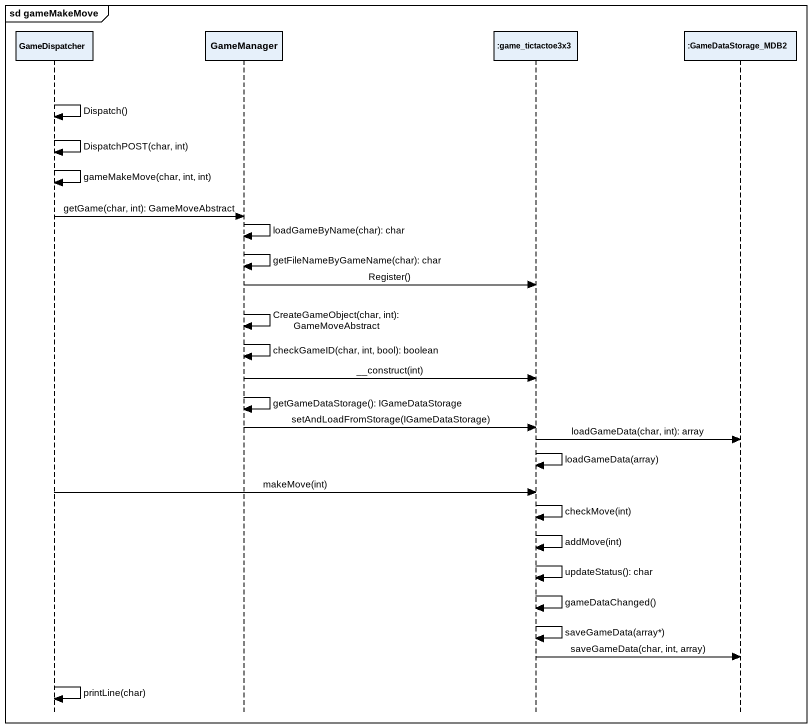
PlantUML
@startuml
mainframe sd gameMakeMove
hide footbox
participant GameDispatcher
participant GameManager
participant ":game_tictactoe3x3" as game_tictactoe3x3
participant ":GameDataStorage_MDB2" as GameDataStorage_MDB2

GameDispatcher -> GameDispatcher : Dispatch()
GameDispatcher -> GameDispatcher : DispatchPOST(char, int)
GameDispatcher -> GameDispatcher : gameMakeMove(char, int, int)
GameDispatcher -> GameManager : getGame(char, int): GameMoveAbstract
GameManager -> GameManager : loadGameByName(char): char
GameManager -> GameManager : getFileNameByGameName(char): char
GameManager -> game_tictactoe3x3 : Register()
GameManager -> GameManager : CreateGameObject(char, int): GameMoveAbstract
GameManager -> GameManager : checkGameID(char, int, bool): boolean
GameManager -> game_tictactoe3x3 : __construct(int)
GameManager -> GameManager : getGameDataStorage(): IGameDataStorage
GameManager -> game_tictactoe3x3 : setAndLoadFromStorage(IGameDataStorage)
game_tictactoe3x3 -> GameDataStorage_MDB2 : loadGameData(char, int): array
game_tictactoe3x3 -> game_tictactoe3x3 : loadGameData(array)
GameDispatcher -> game_tictactoe3x3 : makeMove(int)
game_tictactoe3x3 -> game_tictactoe3x3 : checkMove(int)
game_tictactoe3x3 -> game_tictactoe3x3 : addMove(int)
game_tictactoe3x3 -> game_tictactoe3x3 : updateStatus(): char
game_tictactoe3x3 -> game_tictactoe3x3 : gameDataChanged()
game_tictactoe3x3 -> game_tictactoe3x3 : saveGameData(array*)
game_tictactoe3x3 -> GameDataStorage_MDB2 : saveGameData(char, int, array)
GameDispatcher -> GameDispatcher : printLine(char)
@enduml
